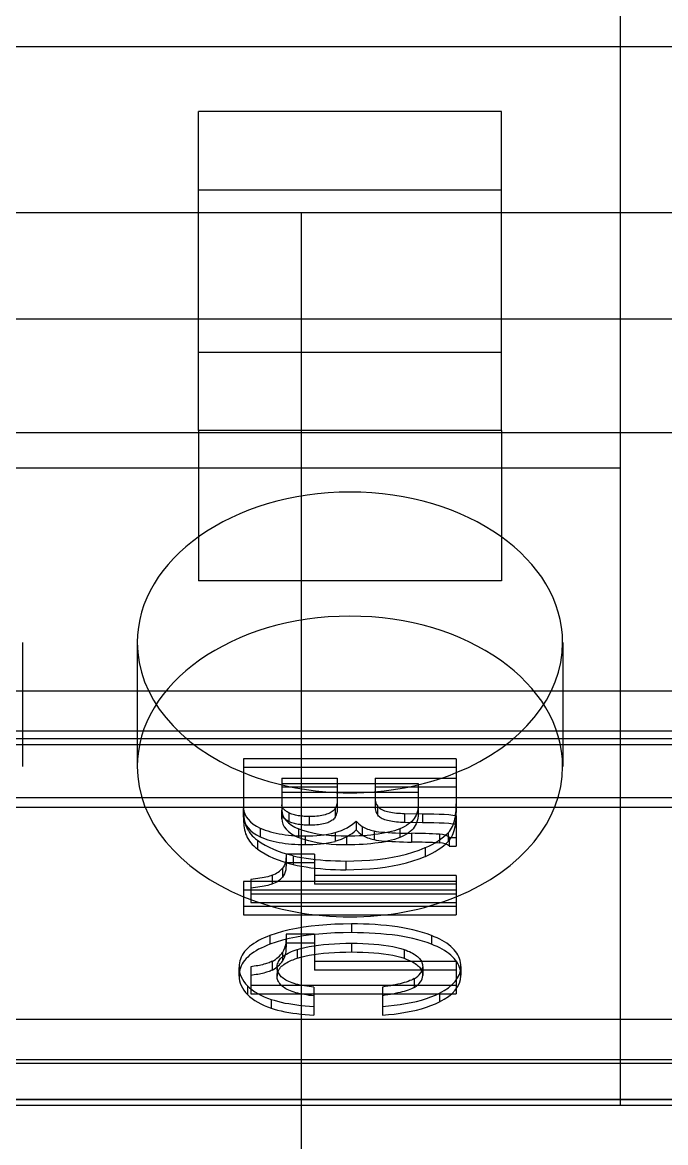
# Model space of a CAD drawing. Extents: x 0 to 171, y 0 to 233.
# Drawn here: x 56.25 to 62.26, y 15.17 to 25.64 of the extents above; entities that cross this region are included whole.
import ezdxf

# ---------------------------------------------------------------- set-up
doc = ezdxf.new("R2010")
doc.units = 0
doc.layers.add('-15N-THT. THIẾT BỊ ĐÓNG MỞ', color=40, linetype='CONTINUOUS')

# ---------------------------------------------------------------- blocks, each defined once
blk = doc.blocks.new('06 - N - SC VSD CHIẾU TRÊN ATV630U75~D11N4')
at = {"layer": '-15N-THT. THIẾT BỊ ĐÓNG MỞ'}
for p, q in [((-23.662, -200.986), (-23.662, -217.492)), ((39.504, -207.595), (-38.814, -207.595)), ((-27.604, -211.18), (-27.604, -208.199)), ((-24.771, -208.199), (-27.604, -208.199)), ((-24.771, -210.449), (-24.771, -208.199)), ((-27.604, -208.93), (-24.771, -208.93)), ((-27.604, -208.93), (-27.604, -208.93)), ((-27.604, -208.93), (-27.604, -208.93)), ((-24.771, -208.93), (-24.771, -208.93)), ((-24.771, -208.93), (-24.771, -208.93)), ((-42.407, -209.144), (66.759, -209.144)), ((-26.64, -209.144), (-26.64, -209.144)), ((-26.64, -228.532), (-26.64, -209.144)), ((-66.607, -210.138), (66.607, -210.138)), ((-27.604, -210.449), (-24.771, -210.449)), ((-24.771, -211.18), (-24.771, -210.449)), ((-38.814, -211.199), (31.895, -211.199)), ((-27.604, -211.18), (-27.604, -212.586)), ((-24.771, -211.18), (-27.604, -211.18)), ((-24.771, -211.18), (-24.771, -212.586)), ((-38.814, -211.532), (-23.662, -211.532)), ((-24.771, -212.586), (-27.604, -212.586)), ((-29.25, -213.163), (-29.25, -214.323)), ((-28.176, -213.163), (-28.176, -214.323)), ((-24.199, -213.163), (-24.199, -214.323)), ((-1.988, -213.618), (-49.208, -213.618)), ((39.504, -213.992), (-38.814, -213.992)), ((-38.814, -214.062), (39.504, -214.062)), ((39.504, -214.121), (-38.814, -214.121)), ((-27.182, -214.25), (-27.182, -214.838)), ((-25.194, -214.25), (-27.182, -214.25)), ((-25.194, -214.25), (-25.194, -214.752)), ((-25.194, -214.332), (-27.182, -214.332)), ((-26.826, -214.432), (-26.309, -214.432)), ((-26.826, -214.432), (-26.826, -214.808)), ((-26.826, -214.483), (-25.55, -214.483)), ((-26.309, -214.432), (-26.309, -214.749)), ((-25.952, -214.432), (-25.194, -214.432)), ((-25.952, -214.432), (-25.952, -214.717)), ((-25.55, -214.483), (-25.55, -214.767)), ((-26.826, -214.513), (-26.309, -214.513)), ((-26.826, -214.564), (-25.55, -214.564)), ((-25.952, -214.513), (-25.194, -214.513)), ((-72.789, -214.612), (72.789, -214.612)), ((-26.825, -214.686), (-26.826, -214.681)), ((-26.824, -214.692), (-26.825, -214.686)), ((-26.823, -214.697), (-26.824, -214.692)), ((-25.926, -214.698), (-25.932, -214.691)), ((-25.932, -214.691), (-25.932, -214.772)), ((-25.55, -214.686), (-25.551, -214.705)), ((-25.194, -214.692), (-25.194, -214.671)), ((-25.194, -214.713), (-25.194, -214.692)), ((-43.192, -214.704), (66.472, -214.704)), ((-27.182, -214.795), (-27.182, -214.714)), ((-27.182, -214.757), (-27.181, -214.776)), ((-27.181, -214.776), (-27.18, -214.796)), ((-27.18, -214.796), (-27.177, -214.815)), ((-26.826, -214.811), (-26.826, -214.73)), ((-26.825, -214.768), (-26.826, -214.763)), ((-26.824, -214.773), (-26.825, -214.768)), ((-26.823, -214.779), (-26.824, -214.773)), ((-26.821, -214.703), (-26.823, -214.697)), ((-26.821, -214.784), (-26.823, -214.779)), ((-26.818, -214.708), (-26.821, -214.703)), ((-26.818, -214.789), (-26.821, -214.784)), ((-26.815, -214.713), (-26.818, -214.708)), ((-26.815, -214.794), (-26.818, -214.789)), ((-26.811, -214.718), (-26.815, -214.713)), ((-26.811, -214.8), (-26.815, -214.794)), ((-26.806, -214.723), (-26.811, -214.718)), ((-26.806, -214.805), (-26.811, -214.8)), ((-26.801, -214.728), (-26.806, -214.723)), ((-26.795, -214.733), (-26.801, -214.728)), ((-26.789, -214.738), (-26.795, -214.733)), ((-26.782, -214.743), (-26.789, -214.738)), ((-26.775, -214.747), (-26.782, -214.743)), ((-26.767, -214.752), (-26.775, -214.747)), ((-26.759, -214.756), (-26.767, -214.752)), ((-26.759, -214.756), (-26.759, -214.838)), ((-26.75, -214.761), (-26.759, -214.756)), ((-26.74, -214.765), (-26.75, -214.761)), ((-26.73, -214.768), (-26.74, -214.765)), ((-26.719, -214.772), (-26.73, -214.768)), ((-26.708, -214.775), (-26.719, -214.772)), ((-26.696, -214.778), (-26.708, -214.775)), ((-26.684, -214.781), (-26.696, -214.778)), ((-26.671, -214.783), (-26.684, -214.781)), ((-26.658, -214.785), (-26.671, -214.783)), ((-26.644, -214.787), (-26.658, -214.785)), ((-26.63, -214.788), (-26.644, -214.787)), ((-26.616, -214.789), (-26.63, -214.788)), ((-26.601, -214.79), (-26.616, -214.789)), ((-26.586, -214.79), (-26.601, -214.79)), ((-26.57, -214.79), (-26.586, -214.79)), ((-26.57, -214.79), (-26.57, -214.872)), ((-26.552, -214.79), (-26.57, -214.79)), ((-26.534, -214.79), (-26.552, -214.79)), ((-26.516, -214.789), (-26.534, -214.79)), ((-26.499, -214.787), (-26.516, -214.789)), ((-26.482, -214.786), (-26.499, -214.787)), ((-26.465, -214.783), (-26.482, -214.786)), ((-26.45, -214.781), (-26.465, -214.783)), ((-26.435, -214.778), (-26.45, -214.781)), ((-26.421, -214.774), (-26.435, -214.778)), ((-26.408, -214.77), (-26.421, -214.774)), ((-26.396, -214.766), (-26.408, -214.77)), ((-26.384, -214.761), (-26.396, -214.766)), ((-26.373, -214.756), (-26.384, -214.761)), ((-26.363, -214.751), (-26.373, -214.756)), ((-26.354, -214.745), (-26.363, -214.751)), ((-26.346, -214.738), (-26.354, -214.745)), ((-26.339, -214.732), (-26.346, -214.738)), ((-26.332, -214.724), (-26.339, -214.732)), ((-26.327, -214.717), (-26.332, -214.724)), ((-26.327, -214.798), (-26.332, -214.806)), ((-26.327, -214.717), (-26.327, -214.798)), ((-25.926, -214.779), (-25.932, -214.772)), ((-25.92, -214.705), (-25.926, -214.698)), ((-25.92, -214.786), (-25.926, -214.779)), ((-25.913, -214.712), (-25.92, -214.705)), ((-25.913, -214.793), (-25.92, -214.786)), ((-25.905, -214.718), (-25.913, -214.712)), ((-25.905, -214.799), (-25.913, -214.793)), ((-25.896, -214.724), (-25.905, -214.718)), ((-25.896, -214.805), (-25.905, -214.799)), ((-25.886, -214.729), (-25.896, -214.724)), ((-25.875, -214.734), (-25.886, -214.729)), ((-25.863, -214.739), (-25.875, -214.734)), ((-25.85, -214.743), (-25.863, -214.739)), ((-25.836, -214.747), (-25.85, -214.743)), ((-25.821, -214.751), (-25.836, -214.747)), ((-25.805, -214.754), (-25.821, -214.751)), ((-25.789, -214.757), (-25.805, -214.754)), ((-25.771, -214.759), (-25.789, -214.757)), ((-25.754, -214.761), (-25.771, -214.759)), ((-25.735, -214.762), (-25.754, -214.761)), ((-25.717, -214.763), (-25.735, -214.762)), ((-25.697, -214.764), (-25.717, -214.763)), ((-25.678, -214.764), (-25.697, -214.764)), ((-25.511, -214.767), (-25.678, -214.764)), ((-25.678, -214.764), (-25.678, -214.846)), ((-25.577, -214.793), (-25.587, -214.809)), ((-25.569, -214.777), (-25.577, -214.793)), ((-25.562, -214.76), (-25.569, -214.777)), ((-25.557, -214.742), (-25.562, -214.76)), ((-25.553, -214.723), (-25.557, -214.742)), ((-25.551, -214.705), (-25.553, -214.723)), ((-25.551, -214.786), (-25.553, -214.805)), ((-25.55, -214.767), (-25.551, -214.786)), ((-25.457, -214.768), (-25.511, -214.767)), ((-25.511, -214.767), (-25.511, -214.848)), ((-25.405, -214.769), (-25.457, -214.768)), ((-25.355, -214.771), (-25.405, -214.769)), ((-25.308, -214.773), (-25.355, -214.771)), ((-25.264, -214.776), (-25.308, -214.773)), ((-25.226, -214.78), (-25.264, -214.776)), ((-25.194, -214.784), (-25.226, -214.78)), ((-25.207, -214.813), (-25.203, -214.794)), ((-25.203, -214.794), (-25.2, -214.774)), ((-25.2, -214.774), (-25.198, -214.754)), ((-25.198, -214.754), (-25.196, -214.734)), ((-25.196, -214.734), (-25.194, -214.713)), ((-25.196, -214.815), (-25.194, -214.795)), ((-25.194, -214.774), (-25.194, -214.752)), ((-25.194, -214.795), (-25.194, -214.774)), ((-25.194, -214.784), (-25.194, -215.069)), ((-27.182, -214.838), (-27.181, -214.858)), ((-27.181, -214.858), (-27.18, -214.877)), ((-27.18, -214.877), (-27.177, -214.896)), ((-27.177, -214.815), (-27.174, -214.833)), ((-27.177, -214.896), (-27.174, -214.915)), ((-27.174, -214.833), (-27.169, -214.852)), ((-27.169, -214.852), (-27.163, -214.87)), ((-27.163, -214.87), (-27.156, -214.888)), ((-27.156, -214.888), (-27.148, -214.905)), ((-27.026, -214.898), (-27.004, -214.908)), ((-27.026, -214.898), (-27.026, -214.979)), ((-26.801, -214.81), (-26.806, -214.805)), ((-26.795, -214.814), (-26.801, -214.81)), ((-26.789, -214.819), (-26.795, -214.814)), ((-26.782, -214.824), (-26.789, -214.819)), ((-26.775, -214.829), (-26.782, -214.824)), ((-26.767, -214.833), (-26.775, -214.829)), ((-26.759, -214.838), (-26.767, -214.833)), ((-26.75, -214.842), (-26.759, -214.838)), ((-26.74, -214.846), (-26.75, -214.842)), ((-26.73, -214.85), (-26.74, -214.846)), ((-26.719, -214.853), (-26.73, -214.85)), ((-26.708, -214.857), (-26.719, -214.853)), ((-26.696, -214.86), (-26.708, -214.857)), ((-26.684, -214.862), (-26.696, -214.86)), ((-26.671, -214.865), (-26.684, -214.862)), ((-26.658, -214.866), (-26.671, -214.865)), ((-26.644, -214.868), (-26.658, -214.866)), ((-26.63, -214.869), (-26.644, -214.868)), ((-26.616, -214.871), (-26.63, -214.869)), ((-26.601, -214.871), (-26.616, -214.871)), ((-26.586, -214.872), (-26.601, -214.871)), ((-26.57, -214.872), (-26.586, -214.872)), ((-26.552, -214.872), (-26.57, -214.872)), ((-26.534, -214.871), (-26.552, -214.872)), ((-26.516, -214.87), (-26.534, -214.871)), ((-26.499, -214.869), (-26.516, -214.87)), ((-26.482, -214.867), (-26.499, -214.869)), ((-26.465, -214.865), (-26.482, -214.867)), ((-26.45, -214.862), (-26.465, -214.865)), ((-26.435, -214.859), (-26.45, -214.862)), ((-26.421, -214.856), (-26.435, -214.859)), ((-26.408, -214.852), (-26.421, -214.856)), ((-26.396, -214.848), (-26.408, -214.852)), ((-26.384, -214.843), (-26.396, -214.848)), ((-26.373, -214.838), (-26.384, -214.843)), ((-26.363, -214.832), (-26.373, -214.838)), ((-26.354, -214.826), (-26.363, -214.832)), ((-26.346, -214.82), (-26.354, -214.826)), ((-26.339, -214.813), (-26.346, -214.82)), ((-26.332, -214.806), (-26.339, -214.813)), ((-26.13, -214.834), (-26.13, -214.915)), ((-26.074, -214.883), (-26.074, -214.965)), ((-25.886, -214.811), (-25.896, -214.805)), ((-25.875, -214.816), (-25.886, -214.811)), ((-25.863, -214.82), (-25.875, -214.816)), ((-25.85, -214.825), (-25.863, -214.82)), ((-25.836, -214.829), (-25.85, -214.825)), ((-25.821, -214.832), (-25.836, -214.829)), ((-25.805, -214.835), (-25.821, -214.832)), ((-25.789, -214.838), (-25.805, -214.835)), ((-25.771, -214.84), (-25.789, -214.838)), ((-25.754, -214.842), (-25.771, -214.84)), ((-25.735, -214.844), (-25.754, -214.842)), ((-25.717, -214.845), (-25.735, -214.844)), ((-25.701, -214.896), (-25.723, -214.906)), ((-25.697, -214.845), (-25.717, -214.845)), ((-25.68, -214.886), (-25.701, -214.896)), ((-25.678, -214.846), (-25.697, -214.845)), ((-25.66, -214.875), (-25.68, -214.886)), ((-25.511, -214.848), (-25.678, -214.846)), ((-25.643, -214.863), (-25.66, -214.875)), ((-25.626, -214.851), (-25.643, -214.863)), ((-25.611, -214.837), (-25.626, -214.851)), ((-25.598, -214.823), (-25.611, -214.837)), ((-25.587, -214.809), (-25.598, -214.823)), ((-25.587, -214.89), (-25.598, -214.905)), ((-25.577, -214.874), (-25.587, -214.89)), ((-25.569, -214.858), (-25.577, -214.874)), ((-25.562, -214.841), (-25.569, -214.858)), ((-25.557, -214.823), (-25.562, -214.841)), ((-25.553, -214.805), (-25.557, -214.823)), ((-25.457, -214.849), (-25.511, -214.848)), ((-25.405, -214.851), (-25.457, -214.849)), ((-25.355, -214.852), (-25.405, -214.851)), ((-25.308, -214.854), (-25.355, -214.852)), ((-25.264, -214.857), (-25.308, -214.854)), ((-25.226, -214.861), (-25.264, -214.857)), ((-25.248, -214.915), (-25.239, -214.9)), ((-25.239, -214.9), (-25.231, -214.884)), ((-25.231, -214.884), (-25.224, -214.868)), ((-25.194, -214.866), (-25.226, -214.861)), ((-25.224, -214.868), (-25.217, -214.85)), ((-25.217, -214.85), (-25.212, -214.832)), ((-25.212, -214.832), (-25.207, -214.813)), ((-25.212, -214.913), (-25.207, -214.895)), ((-25.207, -214.895), (-25.203, -214.875)), ((-25.203, -214.875), (-25.2, -214.856)), ((-25.2, -214.856), (-25.198, -214.836)), ((-25.198, -214.836), (-25.196, -214.815)), ((-27.174, -214.915), (-27.169, -214.933)), ((-27.169, -214.933), (-27.163, -214.951)), ((-27.163, -214.951), (-27.156, -214.969)), ((-27.156, -214.969), (-27.148, -214.987)), ((-27.148, -214.905), (-27.138, -214.922)), ((-27.148, -214.987), (-27.138, -215.004)), ((-27.138, -214.922), (-27.127, -214.939)), ((-27.138, -215.004), (-27.127, -215.02)), ((-27.127, -214.939), (-27.115, -214.954)), ((-27.115, -214.954), (-27.102, -214.97)), ((-27.102, -214.97), (-27.087, -214.985)), ((-27.087, -214.985), (-27.07, -214.999)), ((-27.07, -214.999), (-27.053, -215.013)), ((-27.026, -214.979), (-27.004, -214.989)), ((-27.004, -214.908), (-26.981, -214.917)), ((-27.004, -214.989), (-26.981, -214.998)), ((-26.981, -214.917), (-26.956, -214.925)), ((-26.981, -214.998), (-26.956, -215.007)), ((-26.956, -214.925), (-26.931, -214.933)), ((-26.956, -215.007), (-26.931, -215.015)), ((-26.931, -214.933), (-26.905, -214.94)), ((-26.905, -214.94), (-26.878, -214.946)), ((-26.878, -214.946), (-26.85, -214.952)), ((-26.85, -214.952), (-26.822, -214.957)), ((-26.822, -214.957), (-26.793, -214.961)), ((-26.793, -214.961), (-26.763, -214.964)), ((-26.763, -214.964), (-26.733, -214.967)), ((-26.733, -214.967), (-26.702, -214.969)), ((-26.702, -214.969), (-26.671, -214.97)), ((-26.671, -214.97), (-26.639, -214.971)), ((-26.668, -214.906), (-26.668, -214.987)), ((-26.638, -214.917), (-26.668, -214.906)), ((-26.638, -214.999), (-26.668, -214.987)), ((-26.639, -214.971), (-26.607, -214.972)), ((-26.606, -214.928), (-26.638, -214.917)), ((-26.606, -215.01), (-26.638, -214.999)), ((-26.607, -214.972), (-26.607, -215.053)), ((-26.571, -214.938), (-26.606, -214.928)), ((-26.534, -214.947), (-26.571, -214.938)), ((-26.494, -214.954), (-26.534, -214.947)), ((-26.453, -214.961), (-26.494, -214.954)), ((-26.41, -214.966), (-26.453, -214.961)), ((-26.365, -214.97), (-26.41, -214.966)), ((-26.318, -214.972), (-26.365, -214.97)), ((-26.327, -214.941), (-26.327, -215.022)), ((-26.27, -214.974), (-26.318, -214.972)), ((-26.221, -214.974), (-26.27, -214.974)), ((-26.221, -214.974), (-26.221, -215.056)), ((-26.181, -214.974), (-26.221, -214.974)), ((-26.141, -214.973), (-26.181, -214.974)), ((-26.103, -214.972), (-26.141, -214.973)), ((-26.065, -214.97), (-26.103, -214.972)), ((-26.028, -214.967), (-26.065, -214.97)), ((-25.992, -214.964), (-26.028, -214.967)), ((-25.956, -214.96), (-25.992, -214.964)), ((-25.963, -214.925), (-25.943, -214.929)), ((-25.963, -214.925), (-25.963, -215.006)), ((-25.963, -215.006), (-25.943, -215.011)), ((-25.923, -214.955), (-25.956, -214.96)), ((-25.943, -214.929), (-25.919, -214.933)), ((-25.89, -214.95), (-25.923, -214.955)), ((-25.919, -214.933), (-25.892, -214.936)), ((-25.892, -214.936), (-25.862, -214.938)), ((-25.858, -214.944), (-25.89, -214.95)), ((-25.862, -214.938), (-25.83, -214.94)), ((-25.828, -214.938), (-25.858, -214.944)), ((-25.83, -214.94), (-25.796, -214.942)), ((-25.8, -214.931), (-25.828, -214.938)), ((-25.772, -214.923), (-25.8, -214.931)), ((-25.772, -215.004), (-25.8, -215.012)), ((-25.796, -214.942), (-25.761, -214.944)), ((-25.747, -214.914), (-25.772, -214.923)), ((-25.747, -214.996), (-25.772, -215.004)), ((-25.761, -214.944), (-25.725, -214.945)), ((-25.723, -214.906), (-25.747, -214.914)), ((-25.723, -214.987), (-25.747, -214.996)), ((-25.725, -214.945), (-25.688, -214.946)), ((-25.723, -214.906), (-25.723, -214.987)), ((-25.701, -214.978), (-25.723, -214.987)), ((-25.68, -214.967), (-25.701, -214.978)), ((-25.688, -214.946), (-25.65, -214.947)), ((-25.66, -214.956), (-25.68, -214.967)), ((-25.643, -214.945), (-25.66, -214.956)), ((-25.65, -214.947), (-25.612, -214.948)), ((-25.626, -214.932), (-25.643, -214.945)), ((-25.611, -214.919), (-25.626, -214.932)), ((-25.612, -214.948), (-25.612, -215.029)), ((-25.598, -214.905), (-25.611, -214.919)), ((-25.351, -214.957), (-25.351, -215.039)), ((-25.27, -214.943), (-25.259, -214.93)), ((-25.27, -214.943), (-25.27, -215.024)), ((-25.26, -214.987), (-25.194, -214.987)), ((-25.26, -214.987), (-25.26, -215.069)), ((-25.259, -214.93), (-25.248, -214.915)), ((-25.259, -215.011), (-25.248, -214.997)), ((-25.248, -214.997), (-25.239, -214.982)), ((-25.239, -214.982), (-25.231, -214.966)), ((-25.231, -214.966), (-25.224, -214.949)), ((-25.224, -214.949), (-25.217, -214.931)), ((-25.217, -214.931), (-25.212, -214.913)), ((-27.127, -215.02), (-27.115, -215.036)), ((-27.115, -215.036), (-27.102, -215.051)), ((-27.102, -215.051), (-27.087, -215.066)), ((-27.087, -215.066), (-27.07, -215.081)), ((-27.07, -215.081), (-27.053, -215.094)), ((-27.053, -215.013), (-27.053, -215.094)), ((-26.931, -215.015), (-26.905, -215.022)), ((-26.905, -215.022), (-26.878, -215.028)), ((-26.878, -215.028), (-26.85, -215.033)), ((-26.85, -215.033), (-26.822, -215.038)), ((-26.822, -215.038), (-26.793, -215.042)), ((-26.793, -215.042), (-26.763, -215.046)), ((-26.763, -215.046), (-26.733, -215.048)), ((-26.733, -215.048), (-26.702, -215.05)), ((-26.702, -215.05), (-26.671, -215.052)), ((-26.671, -215.052), (-26.639, -215.053)), ((-26.639, -215.053), (-26.607, -215.053)), ((-26.571, -215.019), (-26.606, -215.01)), ((-26.534, -215.028), (-26.571, -215.019)), ((-26.494, -215.036), (-26.534, -215.028)), ((-26.453, -215.042), (-26.494, -215.036)), ((-26.41, -215.047), (-26.453, -215.042)), ((-26.365, -215.051), (-26.41, -215.047)), ((-26.318, -215.054), (-26.365, -215.051)), ((-26.27, -215.055), (-26.318, -215.054)), ((-26.221, -215.056), (-26.27, -215.055)), ((-26.181, -215.056), (-26.221, -215.056)), ((-26.141, -215.055), (-26.181, -215.056)), ((-26.103, -215.053), (-26.141, -215.055)), ((-26.065, -215.051), (-26.103, -215.053)), ((-26.028, -215.049), (-26.065, -215.051)), ((-25.992, -215.045), (-26.028, -215.049)), ((-25.956, -215.041), (-25.992, -215.045)), ((-25.923, -215.037), (-25.956, -215.041)), ((-25.943, -215.011), (-25.919, -215.014)), ((-25.89, -215.032), (-25.923, -215.037)), ((-25.919, -215.014), (-25.892, -215.017)), ((-25.892, -215.017), (-25.862, -215.02)), ((-25.858, -215.026), (-25.89, -215.032)), ((-25.862, -215.02), (-25.83, -215.022)), ((-25.828, -215.019), (-25.858, -215.026)), ((-25.83, -215.022), (-25.796, -215.024)), ((-25.8, -215.012), (-25.828, -215.019)), ((-25.796, -215.024), (-25.761, -215.025)), ((-25.761, -215.025), (-25.725, -215.027)), ((-25.725, -215.027), (-25.688, -215.028)), ((-25.688, -215.028), (-25.65, -215.029)), ((-25.65, -215.029), (-25.612, -215.029)), ((-25.599, -215.124), (-25.54, -215.104)), ((-25.54, -215.104), (-25.484, -215.081)), ((-25.484, -215.081), (-25.484, -215.163)), ((-25.27, -215.024), (-25.259, -215.011)), ((-25.26, -215.069), (-25.194, -215.069)), ((-26.789, -215.207), (-26.794, -215.227)), ((-26.786, -215.186), (-26.789, -215.207)), ((-26.784, -215.165), (-26.786, -215.186)), ((-26.519, -215.142), (-26.784, -215.142)), ((-26.784, -215.142), (-26.784, -215.165)), ((-26.784, -215.142), (-26.784, -215.223)), ((-26.72, -215.157), (-26.68, -215.166)), ((-26.72, -215.157), (-26.72, -215.238)), ((-26.68, -215.166), (-26.639, -215.174)), ((-26.639, -215.174), (-26.597, -215.181)), ((-26.597, -215.181), (-26.553, -215.187)), ((-26.553, -215.187), (-26.509, -215.193)), ((-26.519, -215.142), (-26.519, -215.423)), ((-26.509, -215.193), (-26.464, -215.197)), ((-26.464, -215.197), (-26.418, -215.201)), ((-26.418, -215.201), (-26.371, -215.203)), ((-26.371, -215.203), (-26.324, -215.205)), ((-26.324, -215.205), (-26.276, -215.206)), ((-26.276, -215.206), (-26.228, -215.207)), ((-26.228, -215.207), (-26.151, -215.206)), ((-26.228, -215.207), (-26.228, -215.288)), ((-26.151, -215.206), (-26.076, -215.203)), ((-26.076, -215.203), (-26.002, -215.198)), ((-26.002, -215.198), (-25.93, -215.191)), ((-25.93, -215.191), (-25.86, -215.182)), ((-25.86, -215.182), (-25.791, -215.171)), ((-25.791, -215.171), (-25.724, -215.158)), ((-25.724, -215.158), (-25.66, -215.142)), ((-25.66, -215.142), (-25.599, -215.124)), ((-25.66, -215.224), (-25.599, -215.206)), ((-25.599, -215.206), (-25.54, -215.185)), ((-25.54, -215.185), (-25.484, -215.163)), ((-26.808, -215.261), (-26.818, -215.274)), ((-26.818, -215.274), (-26.818, -215.356)), ((-26.8, -215.245), (-26.808, -215.261)), ((-26.794, -215.227), (-26.8, -215.245)), ((-26.794, -215.308), (-26.8, -215.326)), ((-26.789, -215.289), (-26.794, -215.308)), ((-26.786, -215.268), (-26.789, -215.289)), ((-26.784, -215.246), (-26.786, -215.268)), ((-26.784, -215.223), (-26.784, -215.246)), ((-26.519, -215.223), (-26.784, -215.223)), ((-26.72, -215.238), (-26.68, -215.247)), ((-26.68, -215.247), (-26.639, -215.255)), ((-26.639, -215.255), (-26.597, -215.262)), ((-26.597, -215.262), (-26.553, -215.269)), ((-26.553, -215.269), (-26.509, -215.274)), ((-26.509, -215.274), (-26.464, -215.278)), ((-26.464, -215.278), (-26.418, -215.282)), ((-26.418, -215.282), (-26.371, -215.285)), ((-26.371, -215.285), (-26.324, -215.287)), ((-26.324, -215.287), (-26.276, -215.288)), ((-26.276, -215.288), (-26.228, -215.288)), ((-26.228, -215.288), (-26.151, -215.287)), ((-26.151, -215.287), (-26.076, -215.284)), ((-26.076, -215.284), (-26.002, -215.28)), ((-26.002, -215.28), (-25.93, -215.273)), ((-25.93, -215.273), (-25.86, -215.264)), ((-25.86, -215.264), (-25.791, -215.253)), ((-25.791, -215.253), (-25.724, -215.239)), ((-25.724, -215.239), (-25.66, -215.224)), ((-27.182, -215.397), (-27.182, -215.711)), ((-25.194, -215.397), (-27.182, -215.397)), ((-27.092, -215.376), (-27.114, -215.379)), ((-27.114, -215.379), (-27.114, -215.594)), ((-27.071, -215.374), (-27.092, -215.376)), ((-27.049, -215.371), (-27.071, -215.374)), ((-27.029, -215.368), (-27.049, -215.371)), ((-27.009, -215.364), (-27.029, -215.368)), ((-26.99, -215.361), (-27.009, -215.364)), ((-26.973, -215.357), (-26.99, -215.361)), ((-26.956, -215.353), (-26.973, -215.357)), ((-26.941, -215.349), (-26.956, -215.353)), ((-26.927, -215.344), (-26.941, -215.349)), ((-26.927, -215.426), (-26.941, -215.43)), ((-26.915, -215.339), (-26.927, -215.344)), ((-26.915, -215.421), (-26.927, -215.426)), ((-26.915, -215.339), (-26.915, -215.421)), ((-26.808, -215.342), (-26.818, -215.356)), ((-26.8, -215.326), (-26.808, -215.342)), ((-25.194, -215.341), (-26.519, -215.341)), ((-25.194, -215.423), (-26.519, -215.423)), ((-25.194, -215.341), (-25.194, -215.711)), ((-25.194, -215.479), (-27.182, -215.479)), ((-27.092, -215.458), (-27.114, -215.46)), ((-27.114, -215.512), (-25.194, -215.512)), ((-27.071, -215.455), (-27.092, -215.458)), ((-27.049, -215.452), (-27.071, -215.455)), ((-27.029, -215.449), (-27.049, -215.452)), ((-27.009, -215.446), (-27.029, -215.449)), ((-26.99, -215.442), (-27.009, -215.446)), ((-26.973, -215.439), (-26.99, -215.442)), ((-26.956, -215.434), (-26.973, -215.439)), ((-26.941, -215.43), (-26.956, -215.434)), ((-27.182, -215.629), (-25.194, -215.629)), ((-27.114, -215.594), (-25.194, -215.594)), ((-27.182, -215.711), (-25.194, -215.711)), ((-26.689, -215.836), (-26.755, -215.85)), ((-26.621, -215.825), (-26.689, -215.836)), ((-26.551, -215.815), (-26.621, -215.825)), ((-26.479, -215.808), (-26.551, -215.815)), ((-26.405, -215.802), (-26.479, -215.808)), ((-26.33, -215.798), (-26.405, -215.802)), ((-26.253, -215.796), (-26.33, -215.798)), ((-26.175, -215.795), (-26.253, -215.796)), ((-26.118, -215.795), (-26.175, -215.795)), ((-26.175, -215.795), (-26.175, -215.876)), ((-26.062, -215.796), (-26.118, -215.795)), ((-26.007, -215.798), (-26.062, -215.796)), ((-25.952, -215.801), (-26.007, -215.798)), ((-25.899, -215.805), (-25.952, -215.801)), ((-25.846, -215.81), (-25.899, -215.805)), ((-25.794, -215.816), (-25.846, -215.81)), ((-25.743, -215.823), (-25.794, -215.816)), ((-25.694, -215.831), (-25.743, -215.823)), ((-25.646, -215.84), (-25.694, -215.831)), ((-25.599, -215.85), (-25.646, -215.84)), ((-27.042, -215.951), (-27.065, -215.964)), ((-27.017, -215.938), (-27.042, -215.951)), ((-26.991, -215.926), (-27.017, -215.938)), ((-26.964, -215.914), (-26.991, -215.926)), ((-26.936, -215.903), (-26.964, -215.914)), ((-26.879, -215.883), (-26.936, -215.903)), ((-26.936, -215.903), (-26.936, -215.985)), ((-26.818, -215.866), (-26.879, -215.883)), ((-26.818, -215.947), (-26.879, -215.965)), ((-26.755, -215.85), (-26.818, -215.866)), ((-26.755, -215.931), (-26.818, -215.947)), ((-26.786, -215.948), (-26.789, -215.974)), ((-26.784, -215.92), (-26.786, -215.948)), ((-26.784, -215.891), (-26.784, -215.92)), ((-26.784, -215.891), (-26.784, -215.973)), ((-26.519, -215.891), (-26.784, -215.891)), ((-26.689, -215.918), (-26.755, -215.931)), ((-26.621, -215.906), (-26.689, -215.918)), ((-26.551, -215.897), (-26.621, -215.906)), ((-26.479, -215.889), (-26.551, -215.897)), ((-26.519, -215.891), (-26.519, -216.228)), ((-26.405, -215.883), (-26.479, -215.889)), ((-26.33, -215.879), (-26.405, -215.883)), ((-26.253, -215.877), (-26.33, -215.879)), ((-26.175, -215.876), (-26.253, -215.877)), ((-26.118, -215.877), (-26.175, -215.876)), ((-26.062, -215.878), (-26.118, -215.877)), ((-26.007, -215.88), (-26.062, -215.878)), ((-25.952, -215.883), (-26.007, -215.88)), ((-25.899, -215.887), (-25.952, -215.883)), ((-25.846, -215.892), (-25.899, -215.887)), ((-25.794, -215.897), (-25.846, -215.892)), ((-25.743, -215.904), (-25.794, -215.897)), ((-25.694, -215.912), (-25.743, -215.904)), ((-25.646, -215.921), (-25.694, -215.912)), ((-25.599, -215.932), (-25.646, -215.921)), ((-25.553, -215.861), (-25.599, -215.85)), ((-25.553, -215.943), (-25.599, -215.932)), ((-25.509, -215.874), (-25.553, -215.861)), ((-25.509, -215.955), (-25.553, -215.943)), ((-25.467, -215.888), (-25.509, -215.874)), ((-25.427, -215.903), (-25.467, -215.888)), ((-25.4, -215.914), (-25.427, -215.903)), ((-25.427, -215.903), (-25.427, -215.984)), ((-25.374, -215.925), (-25.4, -215.914)), ((-25.349, -215.937), (-25.374, -215.925)), ((-25.326, -215.95), (-25.349, -215.937)), ((-25.304, -215.963), (-25.326, -215.95)), ((-27.173, -216.054), (-27.185, -216.071)), ((-27.159, -216.038), (-27.173, -216.054)), ((-27.143, -216.022), (-27.159, -216.038)), ((-27.126, -216.007), (-27.143, -216.022)), ((-27.107, -215.992), (-27.126, -216.007)), ((-27.087, -215.978), (-27.107, -215.992)), ((-27.065, -215.964), (-27.087, -215.978)), ((-27.065, -216.046), (-27.087, -216.059)), ((-27.042, -216.032), (-27.065, -216.046)), ((-27.017, -216.02), (-27.042, -216.032)), ((-26.991, -216.008), (-27.017, -216.02)), ((-26.964, -215.996), (-26.991, -216.008)), ((-26.936, -215.985), (-26.964, -215.996)), ((-26.879, -215.965), (-26.936, -215.985)), ((-26.808, -216.043), (-26.818, -216.061)), ((-26.8, -216.022), (-26.808, -216.043)), ((-26.793, -215.999), (-26.8, -216.022)), ((-26.789, -215.974), (-26.793, -215.999)), ((-26.789, -216.056), (-26.793, -216.081)), ((-26.786, -216.029), (-26.789, -216.056)), ((-26.784, -216.001), (-26.786, -216.029)), ((-26.784, -215.973), (-26.784, -216.001)), ((-26.519, -215.973), (-26.784, -215.973)), ((-26.752, -216.061), (-26.736, -216.054)), ((-26.736, -216.054), (-26.719, -216.047)), ((-26.719, -216.047), (-26.701, -216.041)), ((-26.701, -216.041), (-26.682, -216.034)), ((-26.682, -216.034), (-26.647, -216.024)), ((-26.682, -216.034), (-26.682, -216.116)), ((-26.647, -216.024), (-26.609, -216.015)), ((-26.609, -216.015), (-26.569, -216.006)), ((-26.569, -216.006), (-26.526, -215.999)), ((-26.526, -215.999), (-26.481, -215.993)), ((-26.481, -215.993), (-26.434, -215.987)), ((-26.434, -215.987), (-26.385, -215.983)), ((-26.385, -215.983), (-26.334, -215.98)), ((-26.334, -215.98), (-26.282, -215.978)), ((-26.282, -215.978), (-26.228, -215.976)), ((-26.228, -215.976), (-26.174, -215.976)), ((-26.174, -215.976), (-26.12, -215.976)), ((-26.174, -215.976), (-26.174, -216.057)), ((-26.12, -215.976), (-26.067, -215.978)), ((-26.067, -215.978), (-26.016, -215.98)), ((-26.016, -215.98), (-25.966, -215.983)), ((-25.966, -215.983), (-25.918, -215.987)), ((-25.918, -215.987), (-25.873, -215.993)), ((-25.873, -215.993), (-25.829, -215.999)), ((-25.829, -215.999), (-25.788, -216.007)), ((-25.788, -216.007), (-25.749, -216.015)), ((-25.749, -216.015), (-25.713, -216.025)), ((-25.713, -216.025), (-25.681, -216.035)), ((-25.681, -216.035), (-25.663, -216.041)), ((-25.681, -216.035), (-25.681, -216.116)), ((-25.663, -216.041), (-25.647, -216.048)), ((-25.647, -216.048), (-25.631, -216.054)), ((-25.631, -216.054), (-25.616, -216.062)), ((-25.467, -215.969), (-25.509, -215.955)), ((-25.427, -215.984), (-25.467, -215.969)), ((-25.4, -215.995), (-25.427, -215.984)), ((-25.374, -216.007), (-25.4, -215.995)), ((-25.349, -216.019), (-25.374, -216.007)), ((-25.326, -216.031), (-25.349, -216.019)), ((-25.304, -216.044), (-25.326, -216.031)), ((-25.283, -215.976), (-25.304, -215.963)), ((-25.283, -216.058), (-25.304, -216.044)), ((-25.264, -215.991), (-25.283, -215.976)), ((-25.246, -216.005), (-25.264, -215.991)), ((-25.229, -216.02), (-25.246, -216.005)), ((-25.214, -216.036), (-25.229, -216.02)), ((-25.201, -216.052), (-25.214, -216.036)), ((-25.189, -216.068), (-25.201, -216.052)), ((-27.222, -216.159), (-27.224, -216.178)), ((-27.218, -216.141), (-27.222, -216.159)), ((-27.212, -216.123), (-27.218, -216.141)), ((-27.205, -216.105), (-27.212, -216.123)), ((-27.196, -216.088), (-27.205, -216.105)), ((-27.185, -216.071), (-27.196, -216.088)), ((-27.185, -216.152), (-27.196, -216.169)), ((-27.173, -216.136), (-27.185, -216.152)), ((-27.159, -216.119), (-27.173, -216.136)), ((-27.143, -216.104), (-27.159, -216.119)), ((-27.126, -216.088), (-27.143, -216.104)), ((-27.107, -216.074), (-27.126, -216.088)), ((-27.087, -216.059), (-27.107, -216.074)), ((-26.944, -216.157), (-26.955, -216.161)), ((-26.933, -216.153), (-26.944, -216.157)), ((-26.924, -216.149), (-26.933, -216.153)), ((-26.915, -216.144), (-26.924, -216.149)), ((-26.915, -216.144), (-26.915, -216.226)), ((-26.864, -216.168), (-26.86, -216.158)), ((-26.86, -216.158), (-26.856, -216.147)), ((-26.856, -216.147), (-26.85, -216.138)), ((-26.85, -216.138), (-26.843, -216.128)), ((-26.843, -216.128), (-26.836, -216.119)), ((-26.836, -216.119), (-26.827, -216.11)), ((-26.827, -216.11), (-26.817, -216.101)), ((-26.818, -216.061), (-26.818, -216.142)), ((-26.808, -216.125), (-26.818, -216.142)), ((-26.817, -216.101), (-26.806, -216.093)), ((-26.8, -216.104), (-26.808, -216.125)), ((-26.806, -216.093), (-26.794, -216.084)), ((-26.793, -216.081), (-26.8, -216.104)), ((-26.794, -216.084), (-26.781, -216.076)), ((-26.794, -216.166), (-26.781, -216.158)), ((-26.781, -216.076), (-26.767, -216.069)), ((-26.781, -216.158), (-26.767, -216.15)), ((-26.767, -216.069), (-26.752, -216.061)), ((-26.767, -216.15), (-26.752, -216.143)), ((-26.752, -216.143), (-26.736, -216.135)), ((-26.736, -216.135), (-26.719, -216.129)), ((-26.719, -216.129), (-26.701, -216.122)), ((-26.701, -216.122), (-26.682, -216.116)), ((-26.682, -216.116), (-26.647, -216.106)), ((-26.647, -216.106), (-26.609, -216.096)), ((-26.609, -216.096), (-26.569, -216.088)), ((-26.569, -216.088), (-26.526, -216.081)), ((-26.526, -216.081), (-26.481, -216.074)), ((-25.194, -216.147), (-26.519, -216.147)), ((-26.481, -216.074), (-26.434, -216.069)), ((-26.434, -216.069), (-26.385, -216.065)), ((-26.385, -216.065), (-26.334, -216.061)), ((-26.334, -216.061), (-26.282, -216.059)), ((-26.282, -216.059), (-26.228, -216.058)), ((-26.228, -216.058), (-26.174, -216.057)), ((-26.174, -216.057), (-26.12, -216.058)), ((-26.12, -216.058), (-26.067, -216.059)), ((-26.067, -216.059), (-26.016, -216.061)), ((-26.016, -216.061), (-25.966, -216.065)), ((-25.966, -216.065), (-25.918, -216.069)), ((-25.918, -216.069), (-25.873, -216.074)), ((-25.873, -216.074), (-25.829, -216.081)), ((-25.829, -216.081), (-25.788, -216.088)), ((-25.788, -216.088), (-25.749, -216.097)), ((-25.749, -216.097), (-25.713, -216.106)), ((-25.713, -216.106), (-25.681, -216.116)), ((-25.681, -216.116), (-25.663, -216.123)), ((-25.663, -216.123), (-25.647, -216.129)), ((-25.647, -216.129), (-25.631, -216.136)), ((-25.631, -216.136), (-25.616, -216.143)), ((-25.616, -216.062), (-25.602, -216.069)), ((-25.616, -216.143), (-25.602, -216.15)), ((-25.602, -216.069), (-25.589, -216.076)), ((-25.602, -216.15), (-25.589, -216.158)), ((-25.589, -216.076), (-25.577, -216.084)), ((-25.589, -216.158), (-25.577, -216.166)), ((-25.577, -216.084), (-25.566, -216.092)), ((-25.566, -216.092), (-25.556, -216.1)), ((-25.556, -216.1), (-25.547, -216.109)), ((-25.547, -216.109), (-25.539, -216.117)), ((-25.539, -216.117), (-25.531, -216.126)), ((-25.531, -216.126), (-25.525, -216.135)), ((-25.525, -216.135), (-25.52, -216.144)), ((-25.52, -216.144), (-25.516, -216.154)), ((-25.516, -216.154), (-25.512, -216.164)), ((-25.264, -216.072), (-25.283, -216.058)), ((-25.246, -216.087), (-25.264, -216.072)), ((-25.229, -216.102), (-25.246, -216.087)), ((-25.214, -216.117), (-25.229, -216.102)), ((-25.201, -216.133), (-25.214, -216.117)), ((-25.189, -216.149), (-25.201, -216.133)), ((-25.194, -216.147), (-25.194, -216.447)), ((-25.179, -216.085), (-25.189, -216.068)), ((-25.179, -216.166), (-25.189, -216.149)), ((-25.171, -216.102), (-25.179, -216.085)), ((-25.164, -216.119), (-25.171, -216.102)), ((-25.158, -216.137), (-25.164, -216.119)), ((-25.155, -216.155), (-25.158, -216.137)), ((-25.152, -216.174), (-25.155, -216.155)), ((-27.224, -216.178), (-27.225, -216.197)), ((-27.225, -216.197), (-27.225, -216.278)), ((-27.225, -216.283), (-27.225, -216.202)), ((-27.224, -216.26), (-27.225, -216.278)), ((-27.222, -216.241), (-27.224, -216.26)), ((-27.218, -216.222), (-27.222, -216.241)), ((-27.212, -216.204), (-27.218, -216.222)), ((-27.205, -216.187), (-27.212, -216.204)), ((-27.196, -216.169), (-27.205, -216.187)), ((-27.098, -216.192), (-27.114, -216.195)), ((-27.114, -216.195), (-27.114, -216.447)), ((-27.082, -216.19), (-27.098, -216.192)), ((-27.066, -216.187), (-27.082, -216.19)), ((-27.05, -216.185), (-27.066, -216.187)), ((-27.035, -216.182), (-27.05, -216.185)), ((-27.035, -216.263), (-27.05, -216.266)), ((-27.02, -216.179), (-27.035, -216.182)), ((-27.02, -216.26), (-27.035, -216.263)), ((-27.006, -216.176), (-27.02, -216.179)), ((-27.006, -216.257), (-27.02, -216.26)), ((-26.992, -216.172), (-27.006, -216.176)), ((-26.992, -216.254), (-27.006, -216.257)), ((-26.979, -216.169), (-26.992, -216.172)), ((-26.979, -216.25), (-26.992, -216.254)), ((-26.967, -216.165), (-26.979, -216.169)), ((-26.967, -216.247), (-26.979, -216.25)), ((-26.955, -216.161), (-26.967, -216.165)), ((-26.955, -216.243), (-26.967, -216.247)), ((-26.944, -216.239), (-26.955, -216.243)), ((-26.933, -216.235), (-26.944, -216.239)), ((-26.924, -216.23), (-26.933, -216.235)), ((-26.915, -216.226), (-26.924, -216.23)), ((-26.869, -216.201), (-26.868, -216.19)), ((-26.868, -216.212), (-26.869, -216.201)), ((-26.869, -216.201), (-26.869, -216.282)), ((-26.868, -216.19), (-26.867, -216.179)), ((-26.867, -216.222), (-26.868, -216.212)), ((-26.868, -216.271), (-26.867, -216.26)), ((-26.867, -216.179), (-26.864, -216.168)), ((-26.864, -216.233), (-26.867, -216.222)), ((-26.867, -216.26), (-26.864, -216.249)), ((-26.861, -216.243), (-26.864, -216.233)), ((-26.864, -216.249), (-26.86, -216.239)), ((-26.857, -216.253), (-26.861, -216.243)), ((-26.86, -216.239), (-26.856, -216.229)), ((-26.851, -216.262), (-26.857, -216.253)), ((-26.856, -216.229), (-26.85, -216.219)), ((-26.845, -216.271), (-26.851, -216.262)), ((-26.85, -216.219), (-26.843, -216.21)), ((-26.843, -216.21), (-26.836, -216.2)), ((-26.836, -216.2), (-26.827, -216.191)), ((-26.827, -216.191), (-26.817, -216.183)), ((-26.817, -216.183), (-26.806, -216.174)), ((-26.806, -216.174), (-26.794, -216.166)), ((-25.194, -216.228), (-26.519, -216.228)), ((-25.577, -216.166), (-25.566, -216.174)), ((-25.566, -216.174), (-25.556, -216.182)), ((-25.556, -216.182), (-25.547, -216.19)), ((-25.547, -216.19), (-25.539, -216.199)), ((-25.539, -216.199), (-25.531, -216.208)), ((-25.531, -216.208), (-25.525, -216.217)), ((-25.525, -216.217), (-25.52, -216.226)), ((-25.52, -216.226), (-25.516, -216.235)), ((-25.516, -216.235), (-25.512, -216.245)), ((-25.512, -216.164), (-25.51, -216.174)), ((-25.512, -216.245), (-25.51, -216.255)), ((-25.51, -216.174), (-25.509, -216.184)), ((-25.51, -216.255), (-25.509, -216.266)), ((-25.509, -216.184), (-25.508, -216.195)), ((-25.509, -216.266), (-25.508, -216.276)), ((-25.508, -216.195), (-25.508, -216.276)), ((-25.508, -216.277), (-25.508, -216.196)), ((-25.171, -216.183), (-25.179, -216.166)), ((-25.164, -216.201), (-25.171, -216.183)), ((-25.158, -216.219), (-25.164, -216.201)), ((-25.155, -216.237), (-25.158, -216.219)), ((-25.152, -216.255), (-25.155, -216.237)), ((-25.152, -216.192), (-25.152, -216.174)), ((-25.152, -216.192), (-25.152, -216.274)), ((-25.152, -216.279), (-25.152, -216.197)), ((-25.152, -216.274), (-25.152, -216.255)), ((-27.098, -216.274), (-27.114, -216.276)), ((-27.114, -216.366), (-25.194, -216.366)), ((-27.082, -216.271), (-27.098, -216.274)), ((-27.066, -216.269), (-27.082, -216.271)), ((-27.05, -216.266), (-27.066, -216.269)), ((-26.869, -216.282), (-26.868, -216.271)), ((-26.868, -216.293), (-26.869, -216.282)), ((-26.867, -216.304), (-26.868, -216.293)), ((-26.864, -216.314), (-26.867, -216.304)), ((-26.861, -216.324), (-26.864, -216.314)), ((-26.857, -216.334), (-26.861, -216.324)), ((-26.851, -216.344), (-26.857, -216.334)), ((-26.845, -216.353), (-26.851, -216.344)), ((-26.838, -216.28), (-26.845, -216.271)), ((-26.838, -216.362), (-26.845, -216.353)), ((-26.83, -216.289), (-26.838, -216.28)), ((-26.83, -216.37), (-26.838, -216.362)), ((-26.821, -216.297), (-26.83, -216.289)), ((-26.821, -216.378), (-26.83, -216.37)), ((-26.81, -216.305), (-26.821, -216.297)), ((-26.799, -216.312), (-26.81, -216.305)), ((-26.787, -216.319), (-26.799, -216.312)), ((-26.774, -216.326), (-26.787, -216.319)), ((-26.76, -216.333), (-26.774, -216.326)), ((-26.744, -216.34), (-26.76, -216.333)), ((-26.728, -216.346), (-26.744, -216.34)), ((-26.711, -216.351), (-26.728, -216.346)), ((-26.693, -216.357), (-26.711, -216.351)), ((-26.674, -216.362), (-26.693, -216.357)), ((-26.655, -216.366), (-26.674, -216.362)), ((-26.634, -216.37), (-26.655, -216.366)), ((-26.613, -216.374), (-26.634, -216.37)), ((-25.787, -216.368), (-25.81, -216.373)), ((-25.764, -216.364), (-25.787, -216.368)), ((-25.742, -216.359), (-25.764, -216.364)), ((-25.72, -216.354), (-25.742, -216.359)), ((-25.7, -216.349), (-25.72, -216.354)), ((-25.681, -216.343), (-25.7, -216.349)), ((-25.662, -216.338), (-25.681, -216.343)), ((-25.645, -216.332), (-25.662, -216.338)), ((-25.629, -216.325), (-25.645, -216.332)), ((-25.614, -216.319), (-25.629, -216.325)), ((-25.601, -216.313), (-25.614, -216.319)), ((-25.589, -216.306), (-25.601, -216.313)), ((-25.589, -216.306), (-25.589, -216.388)), ((-27.147, -216.374), (-27.147, -216.455)), ((-27.114, -216.447), (-25.194, -216.447)), ((-26.81, -216.386), (-26.821, -216.378)), ((-26.799, -216.393), (-26.81, -216.386)), ((-26.787, -216.401), (-26.799, -216.393)), ((-26.774, -216.408), (-26.787, -216.401)), ((-26.76, -216.415), (-26.774, -216.408)), ((-26.744, -216.421), (-26.76, -216.415)), ((-26.728, -216.427), (-26.744, -216.421)), ((-26.711, -216.433), (-26.728, -216.427)), ((-26.693, -216.438), (-26.711, -216.433)), ((-26.674, -216.443), (-26.693, -216.438)), ((-26.655, -216.448), (-26.674, -216.443)), ((-26.634, -216.452), (-26.655, -216.448)), ((-26.613, -216.456), (-26.634, -216.452)), ((-26.592, -216.378), (-26.613, -216.374)), ((-26.592, -216.459), (-26.613, -216.456)), ((-26.57, -216.381), (-26.592, -216.378)), ((-26.57, -216.463), (-26.592, -216.459)), ((-26.547, -216.384), (-26.57, -216.381)), ((-26.547, -216.465), (-26.57, -216.463)), ((-26.525, -216.387), (-26.547, -216.384)), ((-26.525, -216.468), (-26.547, -216.465)), ((-26.525, -216.387), (-26.525, -216.649)), ((-25.859, -216.381), (-25.885, -216.385)), ((-25.885, -216.385), (-25.885, -216.647)), ((-25.859, -216.462), (-25.885, -216.466)), ((-25.835, -216.377), (-25.859, -216.381)), ((-25.835, -216.459), (-25.859, -216.462)), ((-25.81, -216.373), (-25.835, -216.377)), ((-25.81, -216.454), (-25.835, -216.459)), ((-25.787, -216.45), (-25.81, -216.454)), ((-25.764, -216.445), (-25.787, -216.45)), ((-25.742, -216.44), (-25.764, -216.445)), ((-25.72, -216.435), (-25.742, -216.44)), ((-25.7, -216.43), (-25.72, -216.435)), ((-25.681, -216.425), (-25.7, -216.43)), ((-25.662, -216.419), (-25.681, -216.425)), ((-25.645, -216.413), (-25.662, -216.419)), ((-25.629, -216.407), (-25.645, -216.413)), ((-25.614, -216.401), (-25.629, -216.407)), ((-25.601, -216.394), (-25.614, -216.401)), ((-25.589, -216.388), (-25.601, -216.394)), ((-25.431, -216.477), (-25.389, -216.46)), ((-25.389, -216.46), (-25.35, -216.442)), ((-25.35, -216.442), (-25.35, -216.523)), ((-26.925, -216.5), (-26.895, -216.509)), ((-26.925, -216.5), (-26.925, -216.581)), ((-26.895, -216.509), (-26.864, -216.518)), ((-26.864, -216.518), (-26.83, -216.526)), ((-26.83, -216.526), (-26.796, -216.534)), ((-26.796, -216.534), (-26.76, -216.54)), ((-26.76, -216.54), (-26.723, -216.546)), ((-26.723, -216.546), (-26.685, -216.552)), ((-26.685, -216.552), (-26.646, -216.557)), ((-26.646, -216.557), (-26.606, -216.561)), ((-26.606, -216.561), (-26.566, -216.565)), ((-26.566, -216.565), (-26.525, -216.568)), ((-25.885, -216.566), (-25.829, -216.561)), ((-25.829, -216.561), (-25.774, -216.555)), ((-25.774, -216.555), (-25.72, -216.548)), ((-25.72, -216.548), (-25.668, -216.54)), ((-25.668, -216.54), (-25.617, -216.53)), ((-25.617, -216.53), (-25.567, -216.519)), ((-25.567, -216.519), (-25.52, -216.506)), ((-25.52, -216.506), (-25.474, -216.492)), ((-25.52, -216.588), (-25.474, -216.574)), ((-25.474, -216.492), (-25.431, -216.477)), ((-25.474, -216.574), (-25.431, -216.558)), ((-25.431, -216.558), (-25.389, -216.542)), ((-25.389, -216.542), (-25.35, -216.523)), ((-26.925, -216.581), (-26.895, -216.591)), ((-26.895, -216.591), (-26.864, -216.6)), ((-26.864, -216.6), (-26.83, -216.608)), ((-26.83, -216.608), (-26.796, -216.615)), ((-26.796, -216.615), (-26.76, -216.622)), ((-26.76, -216.622), (-26.723, -216.628)), ((-26.723, -216.628), (-26.685, -216.633)), ((-26.685, -216.633), (-26.646, -216.638)), ((-26.646, -216.638), (-26.606, -216.642)), ((-26.606, -216.642), (-26.566, -216.646)), ((-26.566, -216.646), (-26.525, -216.649)), ((-25.885, -216.647), (-25.829, -216.643)), ((-25.829, -216.643), (-25.774, -216.637)), ((-25.774, -216.637), (-25.72, -216.629)), ((-25.72, -216.629), (-25.668, -216.621)), ((-25.668, -216.621), (-25.617, -216.611)), ((-25.617, -216.611), (-25.567, -216.6)), ((-25.567, -216.6), (-25.52, -216.588)), ((39.504, -216.687), (-38.814, -216.687)), ((-42.168, -217.098), (65.906, -217.098)), ((39.504, -217.064), (-38.814, -217.064)), ((-38.814, -217.434), (39.504, -217.434)), ((39.504, -217.44), (-38.814, -217.44)), ((39.504, -217.492), (-38.814, -217.492))]:
    blk.add_line(p, q, dxfattribs=at)
for centre, major_axis, ratio, start_param, end_param in [((-26.188, -213.163), (-1.988, 0), 0.707107, 3.141593, 6.283185), ((-26.188, -214.323), (-1.988, 0), 0.707107, 3.141593, 6.283185), ((-26.188, -213.163), (-1.988, 0), 0.707107, 0, 3.141593), ((-26.188, -214.323), (-1.988, 0), 0.707107, 0, 3.141593), ((-26.548, -214.664), (-0.24, 0), 0.573576, 2.749042, 3.115126), ((-25.653, -214.628), (0.299, 0), 0.573576, -3.093912, -2.765008), ((-26.774, -214.714), (0.408, 0), 0.573576, 3.127654, 3.141694), ((-26.774, -214.714), (0.408, 0), 0.573576, -3.141491, -2.23737), ((-26.774, -214.795), (-0.408, 0), 0.573576, -0.013938, 0.000102), ((-26.774, -214.795), (-0.408, 0), 0.573576, 0.000102, 0.904223), ((-26.45, -214.73), (-0.376, 0), 0.573576, -0.01506, 0.000121), ((-26.45, -214.73), (-0.376, 0), 0.573576, 0.000121, 0.952718), ((-26.548, -214.746), (-0.24, 0), 0.573576, 2.749042, 3.115126), ((-25.653, -214.709), (-0.299, 0), 0.573576, 0.047681, 0.376584), ((-26.45, -214.811), (-0.376, 0), 0.573576, -0.01506, 0.000121), ((-26.45, -214.811), (-0.376, 0), 0.573576, 0.000121, 0.952718), ((-26.545, -214.695), (0.48, 0), 0.573576, -1.099632, -0.527053), ((-25.645, -214.686), (0.549, 0), 0.573576, -2.65443, -2.467139), ((-25.862, -214.768), (0.293, 0), 0.573576, -2.382442, -1.924046), ((-26.587, -214.597), (0.653, 0), 0.573576, -1.600587, -1.161287), ((-26.545, -214.777), (-0.48, 0), 0.573576, 2.04196, 2.614539), ((-25.645, -214.768), (-0.549, 0), 0.573576, 0.487162, 0.674454), ((-25.862, -214.849), (-0.293, 0), 0.573576, 0.759151, 1.217547), ((-25.628, -216.312), (2.379, 0), 0.573576, 1.45411, 1.563885), ((-25.95, -214.721), (-0.782, 0), 0.573576, 2.210226, 2.625386), ((-25.364, -215.031), (0.13, 0), 0.573576, 0.629267, 1.470869), ((-26.412, -214.724), (-0.814, 0), 0.573576, 0.665722, 1.1835), ((-26.412, -214.806), (-0.814, 0), 0.573576, 0.665722, 1.1835), ((-26.587, -214.679), (-0.653, 0), 0.573576, 1.541006, 1.980305), ((-25.628, -216.394), (-2.379, 0), 0.573576, -1.687483, -1.577708), ((-25.95, -214.803), (-0.782, 0), 0.573576, 2.210226, 2.625386), ((-25.364, -215.112), (-0.13, 0), 0.573576, -2.512326, -1.670724), ((-27.102, -215.192), (0.318, 0), 0.573576, -0.940719, -0.467471), ((-27.102, -215.274), (-0.318, 0), 0.573576, 2.200874, 2.674122), ((-27.189, -215.98), (-0.397, 0), 0.573576, 2.334825, 2.778187), ((-27.189, -216.061), (-0.397, 0), 0.573576, 2.334825, 2.778187), ((-26.613, -216.202), (0.612, 0), 0.573576, 3.127251, 3.141593), ((-26.613, -216.202), (0.612, 0), 0.573576, 3.141593, 3.65301), ((-25.778, -216.196), (0.27, 0), 0.573576, -0.795678, -0.000045), ((-25.778, -216.196), (0.27, 0), 0.573576, -0.000045, 0.007573), ((-25.709, -216.197), (0.557, 0), 0.573576, -0.872267, -0.000106), ((-25.709, -216.197), (0.557, 0), 0.573576, -0.000106, 0.016213), ((-26.613, -216.283), (-0.612, 0), 0.573576, -0.014342, 0), ((-26.613, -216.283), (-0.612, 0), 0.573576, 0, 0.511417), ((-25.778, -216.277), (-0.27, 0), 0.573576, 2.345914, 3.141547), ((-25.778, -216.277), (-0.27, 0), 0.573576, 3.141547, 3.149166), ((-25.709, -216.279), (-0.557, 0), 0.573576, 2.269326, 3.141487), ((-25.709, -216.279), (-0.557, 0), 0.573576, 3.141487, 3.157806), ((-26.626, -216.2), (0.603, 0), 0.573576, -2.613881, -2.090255), ((-26.626, -216.281), (-0.603, 0), 0.573576, 0.527712, 1.051337)]:
    blk.add_ellipse(centre, major_axis=major_axis, ratio=ratio, start_param=start_param, end_param=end_param, dxfattribs=at)

msp = doc.modelspace()

# ---------------------------------------------------------------- block references
msp.add_blockref('06 - N - SC VSD CHIẾU TRÊN ATV630U75~D11N4', (85.5, 233.007))

doc.saveas('drawing.dxf')
